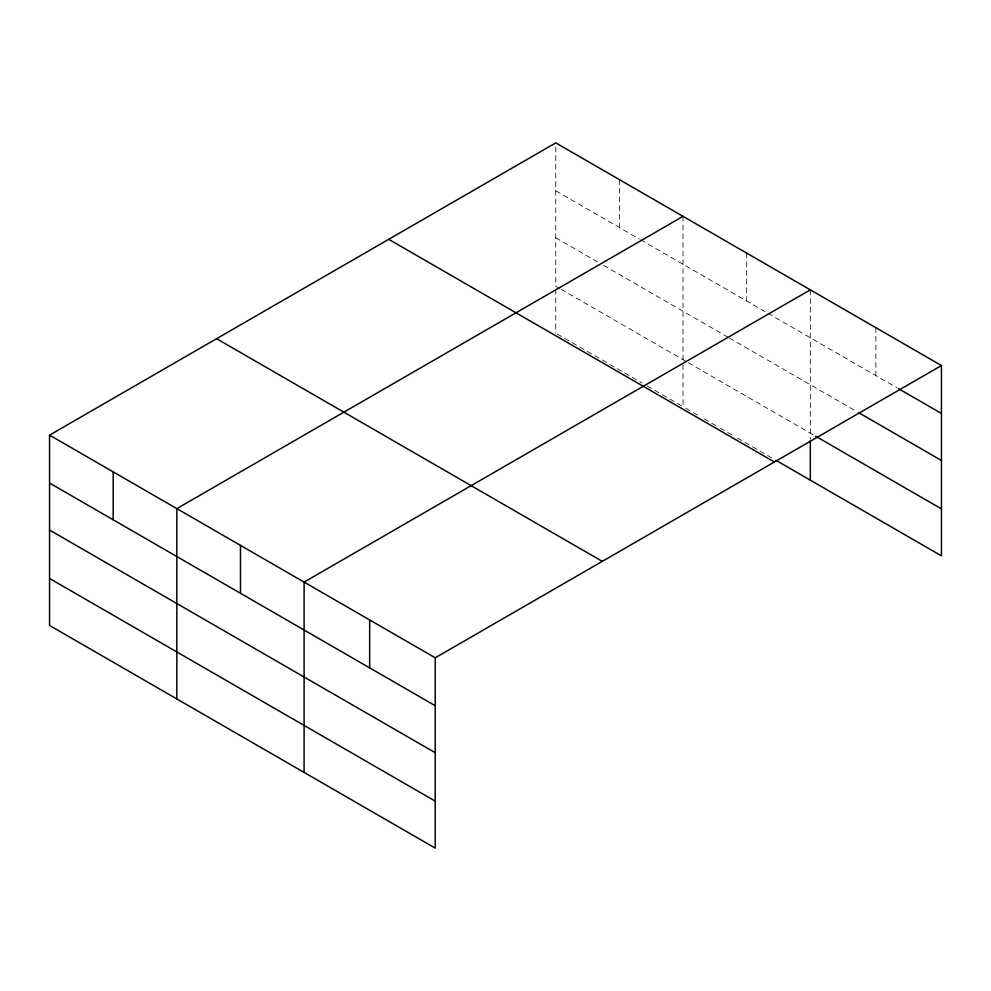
<?xml version="1.0" encoding="UTF-8"?>
<svg xmlns="http://www.w3.org/2000/svg" width="991" height="991" viewBox="0 0 991 991"><rect width="100%" height="100%" fill="white"/><g stroke="black" fill="none" stroke-linecap="round" stroke-linejoin="round"><path stroke-width="0.74" stroke-dasharray="4.96 3.72" d="M559.742 288.492L555.765 286.201L555.765 142.877M555.765 190.792L639.294 239.017M640.62 239.785L766.563 312.499M767.889 313.267L897.289 387.976M555.765 237.79L598.192 262.281M603.494 265.34L728.112 337.287M729.438 338.055L857.153 411.785M561.067 289.261L687.023 361.975M688.349 362.743L815.667 436.251M557.091 333.955L641.945 382.947M647.247 386.007L683.034 406.682L683.034 362.718M685.685 408.205L698.952 415.861M704.254 418.92L718.834 427.344M720.16 428.112L732.089 434.999M737.403 438.059L774.516 459.49M875.883 327.687L875.883 375.614M810.316 289.843L810.316 439.236M746.681 253.101L746.681 301.016M683.034 216.36L683.034 359.683M619.4 179.619L619.4 227.534M555.765 289.236L555.765 333.199"/><path stroke-width="1.49" d="M49.55 435.136L435.235 657.801L435.235 848.123L49.55 625.457L49.55 435.136L555.765 142.877L941.45 365.543L941.45 555.864L775.842 460.258M683.034 216.36L176.832 508.618L176.832 698.94M810.316 289.843L304.101 582.101L304.101 772.423M435.235 657.801L941.45 365.543M898.626 388.745L941.45 413.47M858.491 412.566L941.45 460.456M815.667 436.251L941.45 508.879M388.707 239.314L774.405 461.992M216.595 338.687L602.293 561.364M49.55 483.051L435.235 705.728M49.55 530.049L435.235 752.714M49.55 578.459L435.235 801.137M810.316 440.747L810.316 480.164M369.668 619.957L369.668 667.872M240.466 545.36L240.466 593.275M113.185 471.877L113.185 519.792"/></g></svg>
